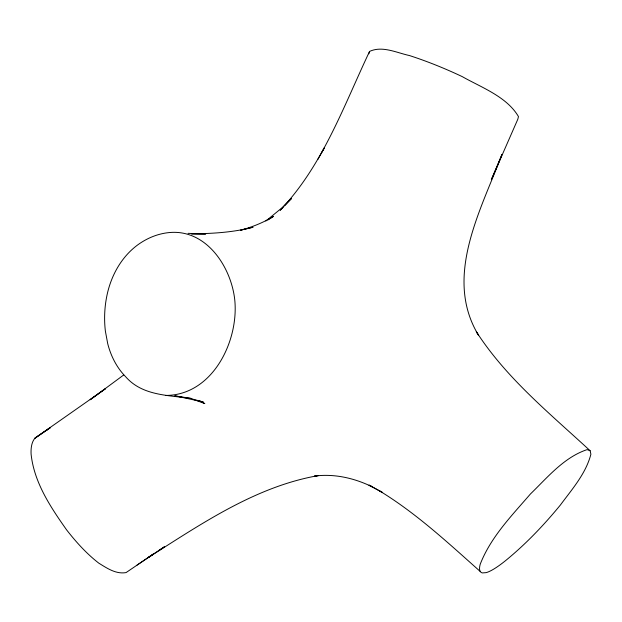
<?xml version="1.0" encoding="UTF-8"?>
<svg xmlns="http://www.w3.org/2000/svg" width="622" height="622" viewBox="0 0 622 622"><rect width="100%" height="100%" fill="white"/><g stroke="black" fill="none" stroke-linecap="round" stroke-linejoin="round"><path stroke-width="0.93" d="M368.846 53.819L369.561 51.432C382.242 45.453 396.766 52.808 409.463 55.552C427.516 61.384 445.119 68.529 462.263 76.63C481.568 87.57 506.759 96.628 518.476 116.594L517.815 119.237L491.349 179.665L501.946 154.505C480.79 210.57 443.183 277.124 478.582 335.367L476.296 331.635C506.254 378.176 549.895 413.537 590.146 450.756L590.9 454.216C585.908 473.622 572.03 489.25 560.375 505.041C543.729 525.31 525.52 544.405 505.15 560.974A73.031 13.528 -48.1 0 1 486.124 572.637L482.431 572.916A89.381 16.561 -48.1 0 1 480.223 564.216C490.75 537.081 511.743 515.646 530.465 493.946C547.508 477.432 563.944 457.333 587.129 449.613L590.146 450.756M369.561 51.432C343.601 106.214 322.756 165.538 280.188 210.22M322.095 151.916L324.427 147.756L317.78 159.527M280.382 210.073L283.01 207.344M284.977 205.291L291.555 198.449L282.069 207.771L265.866 221.004M123.747 374.942L90.151 399.759L105.53 388.672L35.12 438.028A89.179 30.633 55.5 0 0 31.1 454.13C34.07 482.485 50.6 507.171 66.624 529.905C76.117 542.073 86.505 553.611 98.727 563.104C106.937 568.174 115.91 574.363 126.064 572.59L153.385 554.047L137.065 565.079M50.024 427.874L35.12 438.028L50.024 427.874L46.246 430.44M159.115 550.33L164.379 546.808L148.083 557.639C201.163 524.058 255.362 486.606 318.386 475.581M268.168 219.838L273.548 216.332C263.386 222.668 252.151 227.046 240.628 230.194L253.061 227.209C233.025 232.465 212.226 233.639 191.599 233.833M318.48 475.542L314.421 476.102C334.177 473.49 354.229 478.054 371.995 486.723L369.134 485.183L382.577 492.546L369.134 485.183M165.95 395.437C212.568 395.164 238.972 341.128 234.758 299.851C231.135 266.543 205.89 228.391 168.36 232.659A89.109 71.032 -83.9 0 0 137.975 244.71C121.718 256.552 111.439 274.963 107.171 294.385A89.203 71.11 -83.9 0 0 105.39 331.192L107.707 343.624A74.547 59.424 -83.9 0 0 125.667 376.753C142.492 396.043 168.787 395.118 191.903 398.562L174.86 395.849M191.529 233.888L205.711 233.996L188.069 233.351M174.992 395.841L203.2 401.929L192.346 399.044L204.817 403.546L199.048 400.793M379.855 491.077C416.584 513.5 448.244 543.022 480.277 571.501"/></g></svg>
